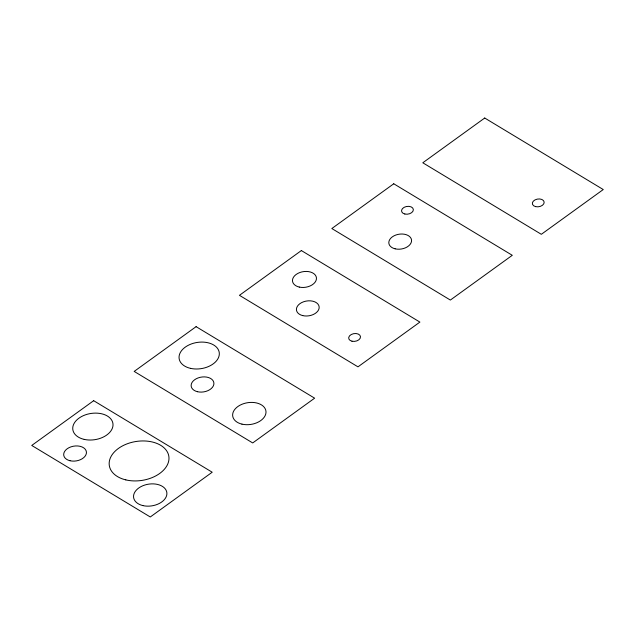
<?xml version="1.0" encoding="UTF-8"?>
<svg xmlns="http://www.w3.org/2000/svg" width="635" height="635" viewBox="0 0 635 635"><rect width="100%" height="100%" fill="white"/><g stroke="black" fill="none" stroke-linecap="round" stroke-linejoin="round"><path stroke-width="0.95" d="M93.67 400.693L31.75 445.452L150.281 516.977L212.201 472.218L93.67 400.693M196.096 326.66L134.175 371.419L252.698 442.944L314.627 398.177L196.096 326.66M301.363 250.563L239.443 295.323L357.973 366.847L419.894 322.088L301.363 250.563M393.756 183.777L331.835 228.536L450.358 300.061L512.286 255.302L393.756 183.777M484.719 118.023L422.799 162.782L541.33 234.307L603.25 189.547L484.719 118.023M241.951 424.132A16.812 10.986 -8.9 0 0 265.97 411.337A16.812 10.986 -8.9 0 0 240.03 405.186A16.812 10.986 -8.9 0 0 241.951 424.132M190.524 368.356A20.28 13.248 -8.9 0 0 219.266 352.711A20.28 13.248 -8.9 0 0 187.777 345.559A20.28 13.248 -8.9 0 0 190.524 368.356M351.981 341.209A5.953 3.889 -8.9 0 0 360.49 336.677A5.953 3.889 -8.9 0 0 351.298 334.494A5.953 3.889 -8.9 0 0 351.981 341.209M302.752 315.611A11.47 7.493 -8.9 0 0 319.159 306.903A11.47 7.493 -8.9 0 0 301.482 302.689A11.47 7.493 -8.9 0 0 302.752 315.611M299.299 287.084A12.081 7.898 -8.9 0 0 316.428 277.765A12.081 7.898 -8.9 0 0 297.664 273.502A12.081 7.898 -8.9 0 0 299.299 287.084M395.145 248.825A11.47 7.493 -8.9 0 0 411.551 240.117A11.47 7.493 -8.9 0 0 393.867 235.902A11.47 7.493 -8.9 0 0 395.145 248.825M404.836 214.019A5.953 3.889 -8.9 0 0 413.353 209.487A5.953 3.889 -8.9 0 0 404.162 207.312A5.953 3.889 -8.9 0 0 404.836 214.019M535.646 206.637A5.953 3.889 -8.9 0 0 544.155 202.105A5.953 3.889 -8.9 0 0 534.964 199.922A5.953 3.889 -8.9 0 0 535.646 206.637M142.851 505.587A16.812 10.986 -8.9 0 0 166.87 492.8A16.812 10.986 -8.9 0 0 140.93 486.648A16.812 10.986 -8.9 0 0 142.851 505.587M84.209 439.388A20.28 13.248 -8.9 0 0 112.959 423.743A20.28 13.248 -8.9 0 0 81.471 416.592A20.28 13.248 -8.9 0 0 84.209 439.388M197.477 391.708A11.47 7.493 -8.9 0 0 213.892 383A11.47 7.493 -8.9 0 0 196.207 378.777A11.47 7.493 -8.9 0 0 197.477 391.708M70.017 460.732A11.47 7.493 -8.9 0 0 86.423 452.025A11.47 7.493 -8.9 0 0 68.747 447.81A11.47 7.493 -8.9 0 0 70.017 460.732M125.817 479.885A30.123 19.685 -8.9 0 0 168.926 457.009A30.123 19.685 -8.9 0 0 122.476 445.921A30.123 19.685 -8.9 0 0 125.817 479.885"/></g></svg>
